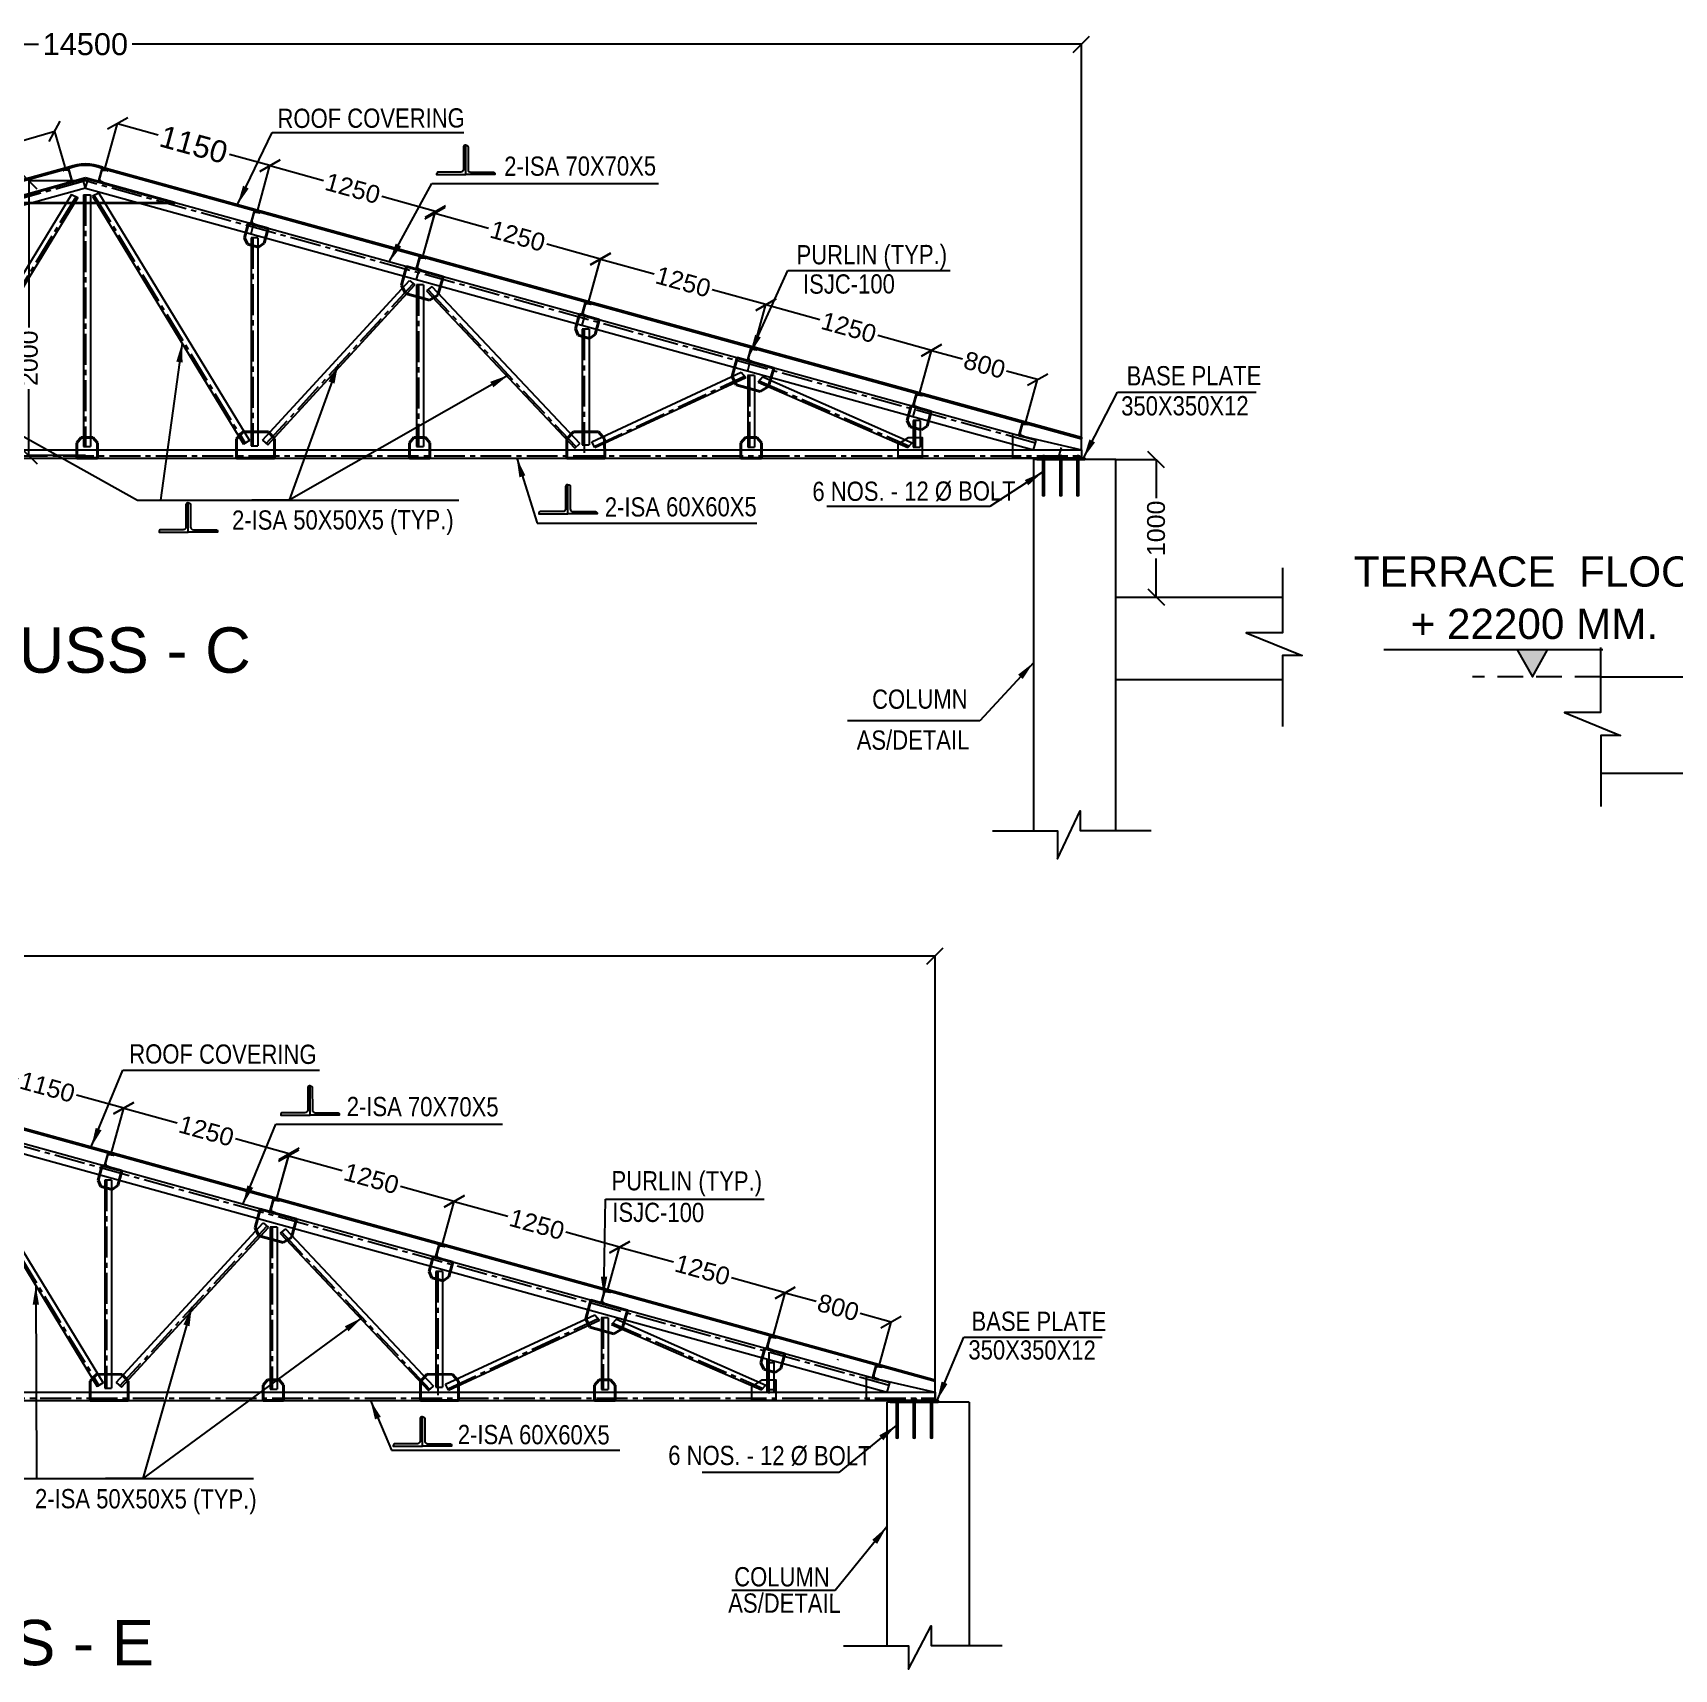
# Model space of a CAD drawing. Header units: inches. Extents: x 1789308 to 1948517, y 1504002 to 1708835.
# Drawn here: x 1848945 to 1866865, y 1561205 to 1579070 of the extents above; entities that cross this region are included whole.
import ezdxf
from ezdxf.enums import TextEntityAlignment as Align

# ---------------------------------------------------------------- set-up
doc = ezdxf.new("R2010")
doc.units = ezdxf.units.IN
doc.header["$LTSCALE"] = 0.015
doc.header["$MEASUREMENT"] = 0
doc.header["$PDMODE"] = 34
doc.header["$PDSIZE"] = -0.1
for name, pattern in [('CENTER2', [1.125, 0.75, -0.125, 0.125, -0.125]), ('DASHED2', [0.375, 0.25, -0.125]), ('{ Leader Line}', [0])]:
    doc.linetypes.add(name, pattern=pattern)
for name, color, linetype in [('CHHAJA', 36, 'Continuous'), ('DIM - GRID - STR', 7, 'Continuous'), ('DIM DEM', 191, 'Continuous'), ('ISA 75X75X6', 104, 'Continuous'), ('SHIFTING - STR', 1, 'Continuous'), ('TITLE', 7, 'Continuous')]:
    doc.layers.add(name, color=color, linetype=linetype)
for name, color, linetype, lineweight in [('PLATE', 1, 'Continuous', 25), ('TEXT', 7, 'Continuous', 5), ('TRUSS', 82, 'Continuous', 25), ('truss text', 2, 'Continuous', 25)]:
    doc.layers.add(name, color=color, linetype=linetype, lineweight=lineweight)
doc.styles.add('arial', font='ARIALN.TTF')
doc.styles.add('PRADEEP - STR', font='swissel.ttf')
doc.styles.add('ROMAND', font='arial.ttf')
doc.styles.add('SC-BBS1', font='SansSerif')
doc.dimstyles.new('GRID DIM', dxfattribs={"dimtxt": 350, "dimasz": 250, "dimexe": 0.1, "dimexo": 0.1, "dimgap": 0.09, "dimtad": 0, "dimdec": 0, "dimzin": 0, "dimdsep": 46, "dimtxsty": 'PRADEEP - STR', "dimblk": 'OBLIQUE', "dimcen": 0.09, "dimclrd": 73, "dimclre": 73, "dimclrt": 256, "dimadec": 0, "dimazin": 0, "dimtfac": 1, "dimtdec": 0, "dimtofl": 0, "dimtmove": 1, "dimatfit": 3, "dimfxl": 1.25, "dimtolj": 1, "dimtzin": 0, "dimlwd": -1, "dimlwe": -1, "dimarcsym": 2})

# ---------------------------------------------------------------- blocks, each defined once
blk = doc.blocks.new('A$C04F76162')
at = {"layer": 'TRUSS', "color": 1}
for points in [[(-175, 12), (175, 12)], [(-175, 0), (175, 0)]]:
    blk.add_lwpolyline(points, dxfattribs=at)
blk.add_lwpolyline([(-175, 12), (175, 12), (175, 0), (-175, 0)], close=True, dxfattribs=at)
blk = doc.blocks.new('_Oblique')
at = {"color": 0, "linetype": 'ByBlock', "lineweight": -2}
blk.add_line((-0.5, -0.5), (0.5, 0.5), dxfattribs=at)
blk = doc.blocks.new('*D338')
at = {"layer": 'Defpoints', "color": 0, "transparency": 16777216}
for p in [(-7499, 2029), (-7911, 29), (-7500, 29)]:
    blk.add_point(p, dxfattribs=at)
at = {"layer": 'DIM - GRID - STR', "color": 73, "linetype": 'ByBlock', "transparency": 16777216}
for p, q in [((-7499, 2029), (-7911, 2029)), ((-7911, 2029), (-7911, 962)), ((-7911, 29), (-7911, 513)), ((-7500, 29), (-7911, 29))]:
    blk.add_line(p, q, dxfattribs=at)
at = {"layer": 'DIM - GRID - STR', "color": 73, "transparency": 16777216, "xscale": 120, "yscale": 120, "zscale": 120}
for p, rotation in [((-7911, 2029), 90), ((-7911, 29), 270)]:
    blk.add_blockref('_Oblique', p, dxfattribs=dict(at, rotation=rotation))
at = {"layer": 'DIM - GRID - STR', "transparency": 16777216, "insert": (-7911, 738), "char_height": 130, "attachment_point": 5, "rotation": 90, "style": 'PRADEEP - STR'}
blk.add_mtext('\\A1;2000', dxfattribs=at)
blk = doc.blocks.new('A$C02755AB6')
at = {"layer": 'ISA 75X75X6', "color": 2}
blk.add_lwpolyline([(-0.0054, 0.0634), (-0.0054, 0.0117, -0.414214), (-0.0117, 0.0054), (-0.0635, 0.0054, 0.414214), (-0.0675, 0.0013), (-0.0675, 0), (0, 0), (0, 0.0675), (-0.0014, 0.0675, 0.414214)], format="xyb", close=True, dxfattribs=at)
blk = doc.blocks.new('*D326')
at = {"layer": 'Defpoints', "color": 0, "transparency": 16777216}
for p in [(-250, 3023), (-14750, 72), (-250, 72)]:
    blk.add_point(p, dxfattribs=at)
at = {"layer": 'DIM - GRID - STR', "color": 73, "linetype": 'ByBlock', "transparency": 16777216}
for p, q in [((-14750, 72), (-14750, 3023)), ((-14750, 3023), (-7842, 3023)), ((-250, 3023), (-7158, 3023)), ((-250, 72), (-250, 3023))]:
    blk.add_line(p, q, dxfattribs=at)
at = {"layer": 'DIM - GRID - STR', "color": 73, "transparency": 16777216, "xscale": 120, "yscale": 120, "zscale": 120, "rotation": 180}
blk.add_blockref('_Oblique', (-14750, 3023), dxfattribs=at)
at = {"layer": 'DIM - GRID - STR', "color": 73, "transparency": 16777216, "xscale": 120, "yscale": 120, "zscale": 120}
blk.add_blockref('_Oblique', (-250, 3023), dxfattribs=at)
at = {"layer": 'DIM - GRID - STR', "transparency": 16777216, "insert": (-7500, 3023), "char_height": 160, "attachment_point": 5, "style": 'PRADEEP - STR'}
blk.add_mtext('\\A1;14500', dxfattribs=at)
blk = doc.blocks.new('*D327')
at = {"layer": 'Defpoints', "color": 0, "transparency": 16777216}
for p in [(-8826, 2065), (-7647, 2132), (-8751, 1808)]:
    blk.add_point(p, dxfattribs=at)
at = {"layer": 'DIM - GRID - STR', "color": 73, "linetype": 'ByBlock', "transparency": 16777216}
for p, q in [((-7723, 2389), (-8064, 2289)), ((-7647, 2132), (-7723, 2389)), ((-8826, 2065), (-8485, 2165)), ((-8751, 1808), (-8826, 2065))]:
    blk.add_line(p, q, dxfattribs=at)
at = {"layer": 'DIM - GRID - STR', "color": 73, "transparency": 16777216, "xscale": 120, "yscale": 120, "zscale": 120}
for p, rotation in [((-7723, 2389), 16.37141767547914), ((-8826, 2065), 196.3714176754792)]:
    blk.add_blockref('_Oblique', p, dxfattribs=dict(at, rotation=rotation))
at = {"layer": 'DIM - GRID - STR', "transparency": 16777216, "insert": (-8275, 2227), "char_height": 130, "attachment_point": 5, "rotation": 16.3714, "style": 'PRADEEP - STR'}
blk.add_mtext('\\A1;1150', dxfattribs=at)
blk = doc.blocks.new('A$C533A03B5')
at = {"color": 4}
for p, q in [((-22, 100), (22, 100)), ((-22, 0), (-22, 100)), ((-22, 0), (22, 0)), ((-18, 18), (-18, 82)), ((-10, 91), (18, 95)), ((-10, 9), (18, 5)), ((22, 0), (22, 1))]:
    blk.add_line(p, q, dxfattribs=at)
for centre, radius, start, end in [((-9, 82), 9, 96, 180), ((-9, 18), 9, 180, 264), ((18, 99), 4.61, 276.5191, 8.9465), ((18, 1), 4.5, 0, 84)]:
    blk.add_arc(centre, radius, start, end, dxfattribs=at)
blk = doc.blocks.new('*D332')
at = {"layer": 'Defpoints', "color": 0, "transparency": 16777216}
for p in [(-5043, 1475), (-3750, 1460), (-3838, 1142)]:
    blk.add_point(p, dxfattribs=at)
at = {"layer": 'DIM - GRID - STR', "color": 73, "linetype": 'ByBlock', "transparency": 16777216}
for p, q in [((-5043, 1475), (-4955, 1793)), ((-4955, 1793), (-4565, 1685)), ((-3750, 1460), (-4141, 1568)), ((-3838, 1143), (-3750, 1461))]:
    blk.add_line(p, q, dxfattribs=at)
at = {"layer": 'DIM - GRID - STR', "color": 73, "transparency": 16777216, "xscale": 120, "yscale": 120, "zscale": 120}
for p, rotation in [((-4955, 1793), 164.5751221282006), ((-3750, 1460), 344.5751221282006)]:
    blk.add_blockref('_Oblique', p, dxfattribs=dict(at, rotation=rotation))
at = {"layer": 'DIM - GRID - STR', "transparency": 16777216, "insert": (-4353, 1627), "char_height": 130, "attachment_point": 5, "rotation": 344.5751, "style": 'PRADEEP - STR'}
blk.add_mtext('\\A1;1250', dxfattribs=at)
blk = doc.blocks.new('*D333')
at = {"layer": 'Defpoints', "color": 0, "transparency": 16777216}
for p in [(-3838, 1142), (-2546, 1128), (-2634, 810)]:
    blk.add_point(p, dxfattribs=at)
at = {"layer": 'DIM - GRID - STR', "color": 73, "linetype": 'ByBlock', "transparency": 16777216}
for p, q in [((-3838, 1143), (-3750, 1460)), ((-3751, 1460), (-3360, 1352)), ((-2546, 1128), (-2937, 1236)), ((-2634, 810), (-2546, 1128))]:
    blk.add_line(p, q, dxfattribs=at)
at = {"layer": 'DIM - GRID - STR', "color": 73, "transparency": 16777216, "xscale": 120, "yscale": 120, "zscale": 120}
for p, rotation in [((-3751, 1460), 164.5751221234735), ((-2546, 1128), 344.5751221234735)]:
    blk.add_blockref('_Oblique', p, dxfattribs=dict(at, rotation=rotation))
at = {"layer": 'DIM - GRID - STR', "transparency": 16777216, "insert": (-3148, 1294), "char_height": 130, "attachment_point": 5, "rotation": 344.5751, "style": 'PRADEEP - STR'}
blk.add_mtext('\\A1;1250', dxfattribs=at)
blk = doc.blocks.new('*D334')
at = {"layer": 'Defpoints', "color": 0, "transparency": 16777216}
for p in [(-2634, 810), (-1341, 795), (-1429, 478)]:
    blk.add_point(p, dxfattribs=at)
at = {"layer": 'DIM - GRID - STR', "color": 73, "linetype": 'ByBlock', "transparency": 16777216}
for p, q in [((-2634, 810), (-2546, 1128)), ((-2546, 1128), (-2155, 1020)), ((-1341, 795), (-1732, 903)), ((-1429, 478), (-1341, 795))]:
    blk.add_line(p, q, dxfattribs=at)
at = {"layer": 'DIM - GRID - STR', "color": 73, "transparency": 16777216, "xscale": 120, "yscale": 120, "zscale": 120}
for p, rotation in [((-2546, 1128), 164.5751221234735), ((-1341, 795), 344.5751221234735)]:
    blk.add_blockref('_Oblique', p, dxfattribs=dict(at, rotation=rotation))
at = {"layer": 'DIM - GRID - STR', "transparency": 16777216, "insert": (-1943, 962), "char_height": 130, "attachment_point": 5, "rotation": 344.5751, "style": 'PRADEEP - STR'}
blk.add_mtext('\\A1;1250', dxfattribs=at)
blk = doc.blocks.new('*D335')
at = {"layer": 'Defpoints', "color": 0, "transparency": 16777216}
for p in [(-7357, 2113), (-6156, 2140), (-6248, 1807)]:
    blk.add_point(p, dxfattribs=at)
at = {"layer": 'DIM - GRID - STR', "color": 73, "linetype": 'ByBlock', "transparency": 16777216}
for p, q in [((-7357, 2113), (-7265, 2446)), ((-7265, 2446), (-6971, 2365)), ((-6156, 2140), (-6450, 2221)), ((-6248, 1808), (-6156, 2140))]:
    blk.add_line(p, q, dxfattribs=at)
at = {"layer": 'DIM - GRID - STR', "color": 73, "transparency": 16777216, "xscale": 120, "yscale": 120, "zscale": 120}
for p, rotation in [((-7265, 2446), 164.5751221282044), ((-6156, 2140), 344.5751221282044)]:
    blk.add_blockref('_Oblique', p, dxfattribs=dict(at, rotation=rotation))
at = {"layer": 'DIM - GRID - STR', "transparency": 16777216, "insert": (-6711, 2293), "char_height": 160, "attachment_point": 5, "rotation": 344.5751, "style": 'PRADEEP - STR'}
blk.add_mtext('\\A1;1150', dxfattribs=at)
blk = doc.blocks.new('*D336')
at = {"layer": 'Defpoints', "color": 0, "transparency": 16777216}
for p in [(-6248, 1807), (-4952, 1807), (-5017, 1571)]:
    blk.add_point(p, dxfattribs=at)
at = {"layer": 'DIM - GRID - STR', "color": 73, "linetype": 'ByBlock', "transparency": 16777216}
for p, q in [((-6248, 1808), (-6156, 2140)), ((-6156, 2140), (-5766, 2032)), ((-4952, 1807), (-5342, 1915)), ((-5017, 1571), (-4951, 1807))]:
    blk.add_line(p, q, dxfattribs=at)
at = {"layer": 'DIM - GRID - STR', "color": 73, "transparency": 16777216, "xscale": 120, "yscale": 120, "zscale": 120}
for p, rotation in [((-6156, 2140), 164.5751221234735), ((-4952, 1807), 344.5751221234735)]:
    blk.add_blockref('_Oblique', p, dxfattribs=dict(at, rotation=rotation))
at = {"layer": 'DIM - GRID - STR', "transparency": 16777216, "insert": (-5554, 1974), "char_height": 130, "attachment_point": 5, "rotation": 344.5751, "style": 'PRADEEP - STR'}
blk.add_mtext('\\A1;1250', dxfattribs=at)
blk = doc.blocks.new('*D337')
at = {"layer": 'Defpoints', "color": 0, "transparency": 16777216}
for p in [(0, 0), (294, 0), (289, -1000)]:
    blk.add_point(p, dxfattribs=at)
at = {"layer": 'DIM - GRID - STR', "color": 73, "linetype": 'ByBlock', "transparency": 16777216}
for p, q in [((0, 0), (294, 0)), ((294, 0), (294, -280)), ((294, -1000), (294, -720)), ((289, -1000), (294, -1000))]:
    blk.add_line(p, q, dxfattribs=at)
at = {"layer": 'DIM - GRID - STR', "color": 73, "transparency": 16777216, "xscale": 120, "yscale": 120, "zscale": 120}
for p, rotation in [((294, 0), 90), ((294, -1000), 270)]:
    blk.add_blockref('_Oblique', p, dxfattribs=dict(at, rotation=rotation))
at = {"layer": 'DIM - GRID - STR', "transparency": 16777216, "insert": (294, -500), "char_height": 130, "attachment_point": 5, "rotation": 90, "style": 'PRADEEP - STR'}
blk.add_mtext('\\A1;1000', dxfattribs=at)
blk = doc.blocks.new('A$C1B5B027A')
at = {"layer": 'TRUSS', "color": 3}
blk.add_line((-13, 0), (13, 0), dxfattribs=at)
for points in [[(13, 14), (-13, 14)], [(-8, 0), (-8, -273), (6, -273), (6, 0)]]:
    blk.add_lwpolyline(points, dxfattribs=at)
at = {"layer": 'TRUSS', "color": 1, "linetype": 'CENTER2', "ltscale": 1500}
blk.add_lwpolyline([(-1, 22), (-1, -283)], dxfattribs=at)
at = {"layer": 'TRUSS', "color": 3}
for centre, start, end in [((-7, 7), 134.8035, 231.6243), ((7, 7), 308.3757, 45.1965)]:
    blk.add_arc(centre, 9.53, start, end, dxfattribs=at)
blk = doc.blocks.new('A$C1F354469')
at = {"layer": 'PLATE', "color": 3, "lineweight": 40}
for p, q in [((-75, 110), (-42, 149)), ((-42, 149), (42, 149)), ((75, 110), (42, 149)), ((-75, 0), (-75, 110)), ((75, 0), (-75, 0)), ((75, 110), (75, 0))]:
    blk.add_line(p, q, dxfattribs=at)
blk = doc.blocks.new('A$C661F1956')
at = {"layer": 'PLATE', "color": 3, "lineweight": 40}
for p, q in [((0, 0), (-650, -183)), ((650, -179), (0, 0)), ((-650, -183), (650, -179))]:
    blk.add_line(p, q, dxfattribs=at)
blk = doc.blocks.new('A$C67564977')
at = {"layer": 'PLATE', "color": 3, "lineweight": 40}
for p, q in [((-133, -37), (133, 37)), ((133, 37), (170, -99)), ((-95, -171), (-133, -37)), ((141, -158), (170, -99)), ((-35, -207), (-95, -171)), ((141, -158), (-35, -207))]:
    blk.add_line(p, q, dxfattribs=at)
blk = doc.blocks.new('A$C08990B8F')
at = {"layer": 'PLATE', "color": 3}
blk.add_lwpolyline([(88, 0), (88, 100), (12, 150), (-88, 150), (-88, 0)], close=True, dxfattribs=at)
blk = doc.blocks.new('A$C07EC1C7C')
at = {"layer": 'PLATE', "color": 1}
for p, q in [((-19, -5), (-517, -142)), ((516, -142), (19, -5))]:
    blk.add_line(p, q, dxfattribs=at)
at = {"layer": 'PLATE', "color": 3}
blk.add_lwpolyline([(6749, -2037), (6749, -1862), (7249, -1977), (7249, -2037), (6749, -2037)], dxfattribs=at)
at = {"layer": 'SHIFTING - STR', "color": 4, "ltscale": 1000}
for p, q in [((6920, -1909), (19, -5)), ((7249, -1977), (7249, -2037))]:
    blk.add_line(p, q, dxfattribs=at)
for points in [[(-6881, -1971), (-6908, -1905), (-19, -5)], [(0, -73), (-6881, -1971)], [(-102, -119), (-1197, -1915)], [(-102, -119), (-56, -140)], [(0, -73), (-19, -5)], [(0, -73), (19, -5)], [(0, -73), (6901, -1977)], [(97, -110), (51, -131)], [(97, -110), (1193, -1909)], [(-56, -140), (-1154, -1940)], [(-14, -121), (-14, -1954)], [(-14, -121), (36, -121)], [(36, -121), (36, -1954)], [(51, -131), (1151, -1935)], [(1205, -434), (1205, -1947)], [(1255, -434), (1205, -434)], [(1255, -434), (1255, -1947)], [(1289, -1907), (2359, -744)], [(1326, -1940), (2396, -777)], [(2359, -744), (2396, -777)], [(2410, -776), (2410, -1954)], [(2460, -776), (2410, -776)], [(2460, -776), (2460, -1954)], [(2520, -789), (2481, -820)], [(2481, -820), (3561, -1966)], [(2520, -789), (3598, -1932)], [(3615, -1100), (3615, -1940)], [(3665, -1100), (3615, -1100)], [(3665, -1100), (3665, -1940)], [(3685, -1918), (4772, -1413)], [(4772, -1413), (4806, -1452)], [(3706, -1961), (4806, -1452)], [(4869, -1436), (4819, -1436)], [(4820, -1436), (4820, -1957)], [(4869, -1436), (4870, -1957)], [(4930, -1446), (4895, -1484)], [(4895, -1484), (5986, -1960)], [(4930, -1446), (6017, -1926)], [(6024, -1764), (6024, -1958)], [(6074, -1764), (6024, -1764)], [(6074, -1764), (6074, -1958)], [(1193, -1909), (1151, -1935)], [(1289, -1907), (1326, -1940)], [(6901, -1977), (6920, -1909)], [(-7251, -1977), (7249, -1977)], [(-14, -1954), (36, -1954)], [(1205, -1947), (1255, -1947)], [(2410, -1954), (2460, -1954)], [(3561, -1966), (3598, -1932)], [(3615, -1940), (3665, -1940)], [(3706, -1961), (3685, -1918)], [(4820, -1957), (4870, -1957)], [(5986, -1960), (6017, -1926)], [(6024, -1958), (6074, -1958)], [(-7251, -2037), (7249, -2037)]]:
    blk.add_lwpolyline(points, dxfattribs=at)
at = {"layer": 'SHIFTING - STR', "color": 5, "linetype": 'CENTER2', "ltscale": 20000}
for points in [[(6915, -1928), (0, -20), (-6901, -1923)], [(-69, -134), (-1166, -1933)], [(0, -121), (0, -1954)], [(64, -125), (1162, -1928)], [(1219, -434), (1219, -1947)], [(1316, -1931), (2386, -768)], [(2424, -776), (2424, -1954)], [(2491, -810), (3571, -1956)], [(3629, -1100), (3629, -2020)], [(3702, -1953), (4796, -1441)], [(4834, -1436), (4834, -1957)], [(4904, -1474), (5993, -1948)], [(6038, -1764), (6038, -1958)], [(-7251, -2020), (7249, -2020)]]:
    blk.add_lwpolyline(points, dxfattribs=at)
at = {"layer": 'TRUSS', "color": 1}
blk.add_line((7249, -1886), (7249, -1896), dxfattribs=at)
for points in [[(-123, 80), (-7251, -1886)], [(-120, 71), (-7251, -1896)], [(120, 71), (7249, -1896)], [(123, 80), (7249, -1886)]]:
    blk.add_lwpolyline(points, dxfattribs=at)
for radius, start, end in [(341, 68.8447, 111.1552), (331, 68.7587, 111.2413)]:
    blk.add_arc((0, -238), radius, start, end, dxfattribs=at)
at = {"layer": 'PLATE'}
for name, p in [('A$C661F1956', (0, 0)), ('A$C1F354469', (11, -2037))]:
    blk.add_blockref(name, p, dxfattribs=at)
at = {"layer": 'PLATE', "xscale": -1}
for name, p, rotation in [('A$C1F354469', (1258, -347), 164.5805786495289), ('A$C1F354469', (3667, -1011), 164.5805786495289), ('A$C1F354469', (6083, -1678), 164.5805786495841), ('A$C67564977', (1237, -2037), 195.4248778717964), ('A$C67564977', (3641, -2037), 195.4248778717964)]:
    blk.add_blockref(name, p, dxfattribs=dict(at, rotation=rotation))
for name, p in [('A$C67564977', (2469, -681)), ('A$C67564977', (4876, -1345)), ('A$C1F354469', (2432, -2037)), ('A$C1F354469', (4845, -2037)), ('A$C08990B8F', (6002, -2037))]:
    blk.add_blockref(name, p, dxfattribs=at)
at = {"layer": 'TRUSS', "xscale": -1, "rotation": 15.42487787149558}
blk.add_blockref('A$C533A03B5', (-115, -32), dxfattribs=at)
at = {"layer": 'TRUSS', "rotation": 344.5751221285044}
for p in [(115, -32), (1224, -338), (2429, -670), (3634, -1003), (4839, -1335), (6044, -1668), (6815, -1880)]:
    blk.add_blockref('A$C533A03B5', p, dxfattribs=at)
blk = doc.blocks.new('*D245')
at = {"layer": 'Defpoints', "color": 0, "transparency": 16777216}
for p in [(-569, 583), (-1428, 478), (-657, 265)]:
    blk.add_point(p, dxfattribs=at)
at = {"layer": 'DIM - GRID - STR', "color": 73, "linetype": 'ByBlock', "transparency": 16777216}
for p, q in [((-1428, 478), (-1341, 795)), ((-1341, 795), (-1115, 733)), ((-569, 583), (-795, 645)), ((-657, 265), (-569, 583))]:
    blk.add_line(p, q, dxfattribs=at)
at = {"layer": 'DIM - GRID - STR', "color": 73, "transparency": 16777216, "xscale": 120, "yscale": 120, "zscale": 120}
for p, rotation in [((-1341, 795), 164.5751221281386), ((-569, 583), 344.5751221281386)]:
    blk.add_blockref('_Oblique', p, dxfattribs=dict(at, rotation=rotation))
at = {"layer": 'DIM - GRID - STR', "transparency": 16777216, "insert": (-955, 689), "char_height": 130, "attachment_point": 5, "rotation": 344.5751, "style": 'PRADEEP - STR'}
blk.add_mtext('\\A1;800', dxfattribs=at)
blk = doc.blocks.new('LVL')
at = {"layer": 'CHHAJA', "color": 1, "ltscale": 50}
blk.add_line((-513, 197), (1082, 197), dxfattribs=at)
blk.add_lwpolyline([(-111, 197), (111, 197), (0, 0), (0, 0)], close=True, dxfattribs=at)
blk.add_solid([(-111, 197), (111, 197), (0, 0)], dxfattribs=at)
blk = doc.blocks.new('A$C55F9615D')
at = {"layer": 'SHIFTING - STR', "color": 5, "linetype": 'DASHED2', "ltscale": 50000}
blk.add_lwpolyline([(-1703.4, 0), (-2634.2, 0)], dxfattribs=at)
at = {"layer": 'TRUSS', "color": 4}
for points in [[(-1703.4, 213.6), (-1703.4, -259.7), (-1965.5, -259.7), (-1558.2, -425.5), (-1701.2, -425.5), (-1701.2, -941.9)], [(-1703.4, 0), (0, 0)], [(-1701.2, -700), (0, -700)]]:
    blk.add_lwpolyline(points, dxfattribs=at)
at = {"layer": 'CHHAJA', "xscale": -1}
blk.add_blockref('LVL', (-2199.1, 0), dxfattribs=at)
at = {"layer": 'TITLE', "linetype": '{ Leader Line}', "style": 'ROMAND'}
blk.add_text('+ 22200 MM.', height=220, rotation=359.99771, dxfattribs=at).set_placement((-3085.4, 276.4))
at = {"layer": 'TITLE', "linetype": '{ Leader Line}', "insert": (-3498.4, 877.4, 0), "char_height": 220, "width": 4282.785, "attachment_point": 1, "rotation": 359.99771, "style": 'ROMAND'}
blk.add_mtext('TERRACE  FLOOR LVL. ', dxfattribs=at)
blk = doc.blocks.new('*D353')
at = {"layer": 'Defpoints', "color": 0, "transparency": 16777216}
for p in [(9157, 3648), (10450, 3634), (10362, 3316)]:
    blk.add_point(p, dxfattribs=at)
at = {"layer": 'DIM - GRID - STR', "color": 73, "linetype": 'ByBlock', "transparency": 16777216}
for p, q in [((9157, 3648), (9245, 3966)), ((9245, 3966), (9635, 3859)), ((10450, 3634), (10059, 3742)), ((10362, 3316), (10450, 3634))]:
    blk.add_line(p, q, dxfattribs=at)
at = {"layer": 'DIM - GRID - STR', "color": 73, "transparency": 16777216, "xscale": 120, "yscale": 120, "zscale": 120}
for p, rotation in [((9245, 3966), 164.5751221282006), ((10450, 3634), 344.5751221282006)]:
    blk.add_blockref('_Oblique', p, dxfattribs=dict(at, rotation=rotation))
at = {"layer": 'DIM - GRID - STR', "transparency": 16777216, "insert": (9847, 3800), "char_height": 130, "attachment_point": 5, "rotation": 344.5751, "style": 'PRADEEP - STR'}
blk.add_mtext('\\A1;1250', dxfattribs=at)
blk = doc.blocks.new('*D354')
at = {"layer": 'Defpoints', "color": 0, "transparency": 16777216}
for p in [(10362, 3316), (11654, 3301), (11566, 2984)]:
    blk.add_point(p, dxfattribs=at)
at = {"layer": 'DIM - GRID - STR', "color": 73, "linetype": 'ByBlock', "transparency": 16777216}
for p, q in [((10362, 3316), (10450, 3634)), ((10450, 3634), (10840, 3526)), ((11654, 3301), (11263, 3409)), ((11566, 2984), (11654, 3301))]:
    blk.add_line(p, q, dxfattribs=at)
at = {"layer": 'DIM - GRID - STR', "color": 73, "transparency": 16777216, "xscale": 120, "yscale": 120, "zscale": 120}
for p, rotation in [((10450, 3634), 164.5751221234735), ((11654, 3301), 344.5751221234735)]:
    blk.add_blockref('_Oblique', p, dxfattribs=dict(at, rotation=rotation))
at = {"layer": 'DIM - GRID - STR', "transparency": 16777216, "insert": (11052, 3467), "char_height": 130, "attachment_point": 5, "rotation": 344.5751, "style": 'PRADEEP - STR'}
blk.add_mtext('\\A1;1250', dxfattribs=at)
blk = doc.blocks.new('*D355')
at = {"layer": 'Defpoints', "color": 0, "transparency": 16777216}
for p in [(11566, 2984), (12859, 2969), (12771, 2651)]:
    blk.add_point(p, dxfattribs=at)
at = {"layer": 'DIM - GRID - STR', "color": 73, "linetype": 'ByBlock', "transparency": 16777216}
for p, q in [((11566, 2984), (11654, 3301)), ((11654, 3301), (12045, 3193)), ((12859, 2969), (12468, 3077)), ((12771, 2651), (12859, 2969))]:
    blk.add_line(p, q, dxfattribs=at)
at = {"layer": 'DIM - GRID - STR', "color": 73, "transparency": 16777216, "xscale": 120, "yscale": 120, "zscale": 120}
for p, rotation in [((11654, 3301), 164.5751221234735), ((12859, 2969), 344.5751221234735)]:
    blk.add_blockref('_Oblique', p, dxfattribs=dict(at, rotation=rotation))
at = {"layer": 'DIM - GRID - STR', "transparency": 16777216, "insert": (12257, 3135), "char_height": 130, "attachment_point": 5, "rotation": 344.5751, "style": 'PRADEEP - STR'}
blk.add_mtext('\\A1;1250', dxfattribs=at)
blk = doc.blocks.new('*D356')
at = {"layer": 'Defpoints', "color": 0, "transparency": 16777216}
for p in [(8044, 4313), (6843, 4287), (7952, 3981)]:
    blk.add_point(p, dxfattribs=at)
at = {"layer": 'DIM - GRID - STR', "color": 73, "linetype": 'ByBlock', "transparency": 16777216}
for p, q in [((6843, 4287), (6935, 4619)), ((6935, 4619), (7277, 4525)), ((8044, 4313), (7701, 4408)), ((7952, 3981), (8044, 4313))]:
    blk.add_line(p, q, dxfattribs=at)
at = {"layer": 'DIM - GRID - STR', "color": 73, "transparency": 16777216, "xscale": 120, "yscale": 120, "zscale": 120}
for p, rotation in [((6935, 4619), 164.5751221282044), ((8044, 4313), 344.5751221282044)]:
    blk.add_blockref('_Oblique', p, dxfattribs=dict(at, rotation=rotation))
at = {"layer": 'DIM - GRID - STR', "transparency": 16777216, "insert": (7489, 4466), "char_height": 130, "attachment_point": 5, "rotation": 344.5751, "style": 'PRADEEP - STR'}
blk.add_mtext('\\A1;1150', dxfattribs=at)
blk = doc.blocks.new('*D357')
at = {"layer": 'Defpoints', "color": 0, "transparency": 16777216}
for p in [(7952, 3981), (9248, 3981), (9183, 3745)]:
    blk.add_point(p, dxfattribs=at)
at = {"layer": 'DIM - GRID - STR', "color": 73, "linetype": 'ByBlock', "transparency": 16777216}
for p, q in [((7952, 3981), (8044, 4313)), ((8044, 4313), (8434, 4205)), ((9248, 3981), (8858, 4089)), ((9183, 3745), (9249, 3981))]:
    blk.add_line(p, q, dxfattribs=at)
at = {"layer": 'DIM - GRID - STR', "color": 73, "transparency": 16777216, "xscale": 120, "yscale": 120, "zscale": 120}
for p, rotation in [((8044, 4313), 164.5751221234735), ((9248, 3981), 344.5751221234735)]:
    blk.add_blockref('_Oblique', p, dxfattribs=dict(at, rotation=rotation))
at = {"layer": 'DIM - GRID - STR', "transparency": 16777216, "insert": (8646, 4147), "char_height": 130, "attachment_point": 5, "rotation": 344.5751, "style": 'PRADEEP - STR'}
blk.add_mtext('\\A1;1250', dxfattribs=at)
blk = doc.blocks.new('*D363')
at = {"layer": 'Defpoints', "color": 0, "transparency": 16777216}
for p in [(13950, 5420), (0, 2309), (13950, 2202)]:
    blk.add_point(p, dxfattribs=at)
at = {"layer": 'DIM - GRID - STR', "color": 73, "linetype": 'ByBlock', "transparency": 16777216}
for p, q in [((0, 2310), (0, 5420)), ((0, 5420), (6697, 5420)), ((13950, 5420), (7253, 5420)), ((13950, 2203), (13950, 5420))]:
    blk.add_line(p, q, dxfattribs=at)
at = {"layer": 'DIM - GRID - STR', "color": 73, "transparency": 16777216, "xscale": 120, "yscale": 120, "zscale": 120, "rotation": 180}
blk.add_blockref('_Oblique', (0, 5420), dxfattribs=at)
at = {"layer": 'DIM - GRID - STR', "color": 73, "transparency": 16777216, "xscale": 120, "yscale": 120, "zscale": 120}
blk.add_blockref('_Oblique', (13950, 5420), dxfattribs=at)
at = {"layer": 'DIM - GRID - STR', "transparency": 16777216, "insert": (6975, 5420), "char_height": 130, "attachment_point": 5, "style": 'PRADEEP - STR'}
blk.add_mtext('\\A1;13950', dxfattribs=at)
blk = doc.blocks.new('*D364')
at = {"layer": 'Defpoints', "color": 0, "transparency": 16777216}
for p in [(13630, 2756), (12771, 2651), (13543, 2438)]:
    blk.add_point(p, dxfattribs=at)
at = {"layer": 'DIM - GRID - STR', "color": 73, "linetype": 'ByBlock', "transparency": 16777216}
for p, q in [((12771, 2651), (12859, 2969)), ((12859, 2969), (13085, 2907)), ((13630, 2756), (13405, 2818)), ((13543, 2438), (13630, 2756))]:
    blk.add_line(p, q, dxfattribs=at)
at = {"layer": 'DIM - GRID - STR', "color": 73, "transparency": 16777216, "xscale": 120, "yscale": 120, "zscale": 120}
for p, rotation in [((12859, 2969), 164.5818256246062), ((13630, 2756), 344.5818256246063)]:
    blk.add_blockref('_Oblique', p, dxfattribs=dict(at, rotation=rotation))
at = {"layer": 'DIM - GRID - STR', "transparency": 16777216, "insert": (13245, 2862), "char_height": 130, "attachment_point": 5, "rotation": 344.5818, "style": 'PRADEEP - STR'}
blk.add_mtext('\\A1;800', dxfattribs=at)
blk = doc.blocks.new('A$C456C0498')
at = {"layer": 'SHIFTING - STR', "color": 4, "ltscale": 1000}
blk.add_line((-250, 72), (-250, 12), dxfattribs=at)
at = {"layer": 'TRUSS', "color": 1}
blk.add_line((-250, 162.8), (-250, 152.4), dxfattribs=at)
for points in [[(-7621.7, 2128.9), (-14750, 162.8)], [(-7618.6, 2119.4), (-14750, 152.4)], [(-7378.7, 2119.4), (-250, 152.4)], [(-7375.6, 2128.9), (-250, 162.8)]]:
    blk.add_lwpolyline(points, dxfattribs=at)
at = {"layer": 'TRUSS'}
for points in [[(-7498.7, 1976.1), (-7517.3, 2043.6)], [(-7498.7, 1976.1), (-7480, 2043.6)], [(-7498.7, 1976.1), (-7480, 2043.6)], [(-6293.7, 1643.6), (-6275.1, 1711.1)], [(-5088.7, 1311.2), (-5070.1, 1378.6)], [(-3883.7, 978.7), (-3865.1, 1046.2)], [(-3883.7, 978.7), (-3865.1, 1046.2)], [(-2678.8, 646.2), (-2660.1, 713.7)], [(-2678.8, 646.2), (-2660.1, 713.7)], [(-1473.8, 313.8), (-1455.2, 381.2)], [(-1473.8, 313.8), (-1455.2, 381.2)], [(-413.4, 21.2), (-394.8, 88.7)]]:
    blk.add_lwpolyline(points, dxfattribs=at)
at = {"layer": 'TRUSS', "color": 4}
for points in [[(0, -2701.5), (0, 0), (-599.5, 0), (-599.5, -2701.5), (-424, -2701.5)], [(1212.6, -786.4), (1212.6, -1259.7), (950.5, -1259.7), (1357.9, -1425.5), (1214.8, -1425.5), (1214.8, -1941.9)], [(0, -1000), (1212.6, -1000)], [(0, -1600), (1214.8, -1600)], [(-897.3, -2701.4), (-424, -2701.4), (-424, -2905.5), (-258.2, -2556.1), (-258.2, -2699.2), (258.2, -2699.2)]]:
    blk.add_lwpolyline(points, dxfattribs=at)
at = {"layer": 'TRUSS', "color": 1}
for radius, start, end in [(341, 68.84473, 111.15519), (331, 68.75874, 111.24126)]:
    blk.add_arc((-7498.7, 1810.8), radius, start, end, dxfattribs=at)
at = {"lineweight": -3, "extrusion": (4.57411e-16, -0.000231777, 1), "xscale": 3150.000000000006, "yscale": 3150.000000000006, "zscale": 3150.000000000006, "rotation": 359.9608856788817}
for p in [(-4731.1, 2075.1, -0.5), (-3987.5, -395.2, 0.1), (-6750.6, -527.3, 0.1)]:
    blk.add_blockref('A$C02755AB6', p, dxfattribs=at)
at = {"lineweight": -3, "extrusion": (-4.57411e-16, -0.000231777, 1), "xscale": -3150.000000000006, "rotation": 0.03911432111834756}
for p, yscale, zscale in [((-4731.1, 2075.1, -0.5), 3150.000000000023, 3150.000000000023), ((-3987.5, -395.2, 0.1), 3150.000000000022, 3150.000000000022), ((-6750.6, -527.3, 0.1), 3150.000000000024, 3150.000000000024)]:
    blk.add_blockref('A$C02755AB6', p, dxfattribs=dict(at, yscale=yscale, zscale=zscale))
at = {"layer": 'PLATE'}
blk.add_blockref('A$C07EC1C7C', (-7498.7, 2048.7), dxfattribs=at)
at = {"layer": 'TRUSS', "xscale": -1, "rotation": 15.42487787149558}
blk.add_blockref('A$C533A03B5', (-7613.7, 2017), dxfattribs=at)
at = {"layer": 'TRUSS', "rotation": 344.5751221285044}
for p in [(-7383.6, 2017), (-6274.8, 1711), (-5069.8, 1378.6), (-3864.7, 1046.1), (-2659.9, 713.6), (-1454.9, 381.2)]:
    blk.add_blockref('A$C533A03B5', p, dxfattribs=at)
at = {"layer": 'TRUSS'}
for name, p in [('A$C04F76162', (-400, 0)), ('A$C1B5B027A', (-524.3, 12)), ('A$C1B5B027A', (-399.3, 12)), ('A$C1B5B027A', (-274.2, 12))]:
    blk.add_blockref(name, p, dxfattribs=at)
at = {"layer": 'TEXT', "color": 2, "style": 'arial'}
for s, p in [('ROOF COVERING', (-5419.8, 2485.5, 0)), ('2-ISA 70X70X5', (-3898.3, 2136.8, 0)), ('PURLIN (TYP.)', (-1775.4, 1492.5, 0)), ('ISJC-100', (-1942, 1278.6, 0)), ('BASE PLATE ', (592, 611.4)), ('350X350X12', (503.3, 392)), ('2-ISA 60X60X5', (-3165.9, -343.4, 0)), ('2-ISA 50X50X5 (TYP.)', (-5625.6, -438, 0)), ('COLUMN', (-1425.9, -1742.6)), ('AS/DETAIL', (-1475.6, -2040.2))]:
    blk.add_text(s, height=140, rotation=0.13925, dxfattribs=at).set_placement(p, align=Align.MIDDLE_CENTER)
at = {"layer": 'TEXT', "color": 2, "insert": (-1468.3, -159.1, 0), "char_height": 140, "width": 1462.29, "attachment_point": 2, "rotation": 0.13925, "style": 'arial'}
blk.add_mtext('6 NOS. - 12 %%C BOLT ', dxfattribs=at)
at = {"layer": 'truss text', "style": 'SC-BBS1'}
blk.add_text('TRUSS - C', height=330, dxfattribs=at).set_placement((-7448.1, -1649.7), align=Align.BOTTOM_CENTER)
at = {"layer": 'DIM - GRID - STR'}
dim = blk.add_linear_dim(base=(-250, 3022.9), p1=(-14750, 72), p2=(-250, 72), dimstyle='GRID DIM', override={"dimtxt": 160, "dimasz": 120, "dimfxl": 0}, dxfattribs=at)
dim.commit()
dim.dimension.update_dxf_attribs({"geometry": '*D326', "text_midpoint": (-7500, 3022.9)})
for p1, p2, distance, override, picture, middle in [((-7647.2, 2131.8), (-8750.8, 1807.6), -267.9, {"dimtxt": 130, "dimasz": 120, "dimfxl": 0}, '*D327', (-8274.5, 2226.7)), ((-7357, 2113.4), (-6248.2, 1807.4), 344.7, {"dimtxt": 160, "dimasz": 120, "dimfxl": 0}, '*D335', (-6710.9, 2292.7)), ((-5043.2, 1475), (-3838.1, 1142.5), 329.9, {"dimtxt": 130, "dimasz": 120, "dimfxl": 0}, '*D332', (-4352.9, 1626.7)), ((-1428.3, 477.6), (-657.1, 264.8), 329.6, {"dimtxt": 130, "dimasz": 120, "dimfxl": 0}, '*D245', (-955, 688.9))]:
    dim = blk.add_aligned_dim(p1=p1, p2=p2, distance=distance, dimstyle='GRID DIM', override=override, dxfattribs=at)
    dim.commit()
    dim.dimension.update_dxf_attribs({"geometry": picture, "text_midpoint": middle})
for base, p1, p2, angle, picture, middle in [((-4951.5, 1807.3), (-6248.2, 1807.4), (-5016.6, 1571.4), 164.57512, '*D336', (-5554, 1973.5)), ((-2545.9, 1127.7), (-3838.1, 1142.5), (-2633.5, 810.1), 164.57512, '*D333', (-3148.2, 1293.9)), ((-1340.9, 795.4), (-2633.5, 810.1), (-1428.6, 477.6), 164.57512, '*D334', (-1943.4, 961.6)), ((293.8, 0), (289.1, -1000), (0, 0), 90, '*D337', (293.8, -500))]:
    dim = blk.add_linear_dim(base=base, p1=p1, p2=p2, angle=angle, dimstyle='GRID DIM', override={"dimtxt": 130, "dimasz": 120, "dimfxl": 0}, dxfattribs=at)
    dim.commit()
    dim.dimension.update_dxf_attribs({"geometry": picture, "text_midpoint": middle})
dim = blk.add_linear_dim(base=(-7911.3, 29), p1=(-7498.7, 2029), p2=(-7500, 29), angle=90, dimstyle='GRID DIM', override={"dimtxt": 130, "dimasz": 120, "dimfxl": 0}, dxfattribs=at)
dim.commit()
dim.dimension.update_dxf_attribs({"geometry": '*D338', "text_midpoint": (-7911.3, 737.8), "dimtype": 160})
at = {"layer": 'DIM DEM'}
for points in [[(-6391.8, 1857.4), (-6141.2, 2382), (-4744.8, 2382)], [(-5287.7, 1438.7), (-4979, 2009.4), (-3327.1, 2009.4)], [(-2662.1, 772.4), (-2386.4, 1376.9), (-1205.2, 1376.9)], [(-6796, 848.8), (-6953.5, -295.8), (-6644.3, -295.8)], [(-5660.3, 692.9), (-6016.8, -295.8), (-6288, -295.8)], [(-4420, 615.8), (-6016.8, -295.8), (-6288, -295.8)], [(-235.1, 12, 0), (11.9, 490.9, 0), (1021.9, 490.9, 0)], [(-8446.2, 447.1), (-7120.9, -295.8), (-4781.6, -295.8)], [(-4360.5, 12), (-4211.9, -462.5), (-2612.4, -462.5)], [(-532, -91.5, 0), (-916.6, -340.2, 0), (-2102.7, -340.2, 0)], [(-599.5, -1477.7, 0), (-988.5, -1901.2, 0), (-1952.2, -1901.2, 0)]]:
    blk.add_leader(points, dimstyle='GRID DIM', override={"dimasz": 140, "dimclrd": 256, "dimfxl": 0.1}, dxfattribs=at)
blk = doc.blocks.new('A$C67062327')
at = {"layer": 'PLATE'}
for points in [[(12771.5, 2651.1), (12769, 2643.9)], [(13243.2, 2485.2), (13240.6, 2478)]]:
    blk.add_lwpolyline(points, dxfattribs=at)
at = {"layer": 'PLATE', "color": 3}
blk.add_lwpolyline([(13449.8, 2185.6), (13449.8, 2360.2), (13949.8, 2245.6), (13949.8, 2185.6), (13449.8, 2185.6)], dxfattribs=at)
at = {"layer": 'SHIFTING - STR', "color": 4, "ltscale": 1000}
for p, q in [((13620.8, 2313.1), (6719.8, 4217.1)), ((13949.8, 2245.6), (13949.8, 2185.6)), ((13950, 2245.5), (13950, 2185.5)), ((13950, 2245.4), (13950, 2185.4))]:
    blk.add_line(p, q, dxfattribs=at)
at = {"layer": 'SHIFTING - STR', "color": 5, "linetype": 'CENTER2', "ltscale": 20000}
for points in [[(13615.7, 2294.8), (6701.1, 4202.6), (11.6, 2357.5)], [(6765.4, 4097.1), (7863.5, 2294.8)], [(7919.7, 3788.1), (7919.7, 2275.6)], [(8016.9, 2291.4), (9087.1, 3454.6)], [(9124.7, 3446), (9124.7, 2267.9)], [(9192.3, 3412), (10272.2, 2266.1)], [(10329.7, 3122.7), (10329.7, 2202.6)], [(10403.2, 2269.5), (11497.5, 2781.2)], [(11534.8, 2786.4), (11534.8, 2265.7)], [(11605.6, 2748.7), (12693.8, 2274.5)], [(12739.8, 2536.9), (12739.8, 2202.5)], [(12739.6, 2458.6), (12739.6, 2264.8)], [(11.6, 2202.6), (13949.8, 2202.6)]]:
    blk.add_lwpolyline(points, dxfattribs=at)
at = {"layer": 'SHIFTING - STR', "color": 4, "ltscale": 1000}
for points in [[(6701.1, 4149.7), (13602.1, 2245.6)], [(6752.3, 4091), (7851.8, 2287.6)], [(6797.8, 4112.3), (7894.3, 2313.5)], [(7905.7, 3788.1), (7905.7, 2275.6)], [(7955.7, 3788.1), (7905.7, 3788.1)], [(7955.7, 3788.1), (7955.7, 2275.6)], [(7990.2, 2315.5), (9060.4, 3478.8)], [(9060.4, 3478.8), (9097.5, 3445.2)], [(8027.3, 2282), (9097.5, 3445.2)], [(9110.7, 3446), (9110.7, 2267.9)], [(9160.7, 3446), (9110.7, 3446)], [(9160.7, 3446), (9160.7, 2267.9)], [(9221.3, 3433.6), (9181.9, 3402.6)], [(9181.9, 3402.6), (10261.9, 2256.7)], [(9221.3, 3433.6), (10298.9, 2290.2)], [(10315.7, 3122.7), (10315.7, 2282.1)], [(10365.7, 3122.7), (10315.7, 3122.7)], [(10365.7, 3122.7), (10365.7, 2282.1)], [(10386.1, 2303.9), (11473.1, 2808.9)], [(10407.3, 2261.3), (11507, 2770.5)], [(11473.1, 2808.9), (11507, 2770.5)], [(11570.6, 2786.1), (11520.6, 2786.5)], [(11520.8, 2786.5), (11520.8, 2265.7)], [(11570.6, 2786.1), (11570.8, 2265.7)], [(11630.7, 2776), (11595.8, 2738.1)], [(11630.7, 2776), (12718.4, 2296.5)], [(11595.8, 2738.1), (12687, 2262.3)], [(12725.6, 2458.6), (12725.6, 2264.8)], [(12775.6, 2458.6), (12725.6, 2458.6)], [(12725.8, 2487.3), (12725.8, 2245.5)], [(12775.6, 2458.6), (12775.6, 2264.8)], [(12775.8, 2473.5), (12775.8, 2245.5)], [(7894.3, 2313.5), (7851.8, 2287.6)], [(7905.7, 2275.6), (7955.7, 2275.6)], [(7990.2, 2315.5), (8027.3, 2282)], [(10261.9, 2256.7), (10298.9, 2290.2)], [(10315.7, 2282.1), (10365.7, 2282.1)], [(10407.3, 2261.3), (10386.1, 2303.9)], [(12687, 2262.3), (12718.4, 2296.5)], [(13602.1, 2245.6), (13620.8, 2313.1)], [(11.6, 2245.6), (13949.8, 2245.6)], [(11.6, 2185.6), (13949.8, 2185.6)], [(9110.7, 2267.9), (9160.7, 2267.9)], [(11520.8, 2265.7), (11570.8, 2265.7)], [(12725.6, 2264.8), (12775.6, 2264.8)]]:
    blk.add_lwpolyline(points, dxfattribs=at)
at = {"layer": 'TRUSS', "color": 4}
for p, q in [((14198.3, 2173.4), (13598.3, 2173.4)), ((13598.3, 2173.4), (13598.3, 399.2)), ((14198.3, 2173.4), (14198.3, 401.3))]:
    blk.add_line(p, q, dxfattribs=at)
at = {"layer": 'TRUSS', "color": 1}
for points in [[(6824.2, 4302.4), (13949.8, 2336.4)], [(6821.1, 4292.9), (13949.8, 2326)]]:
    blk.add_lwpolyline(points, dxfattribs=at)
at = {"layer": 'TRUSS', "color": 4}
blk.add_lwpolyline([(13283.6, 399.2), (13756.9, 399.2), (13756.9, 229.6), (13922.7, 544.4), (13922.7, 401.3), (14439.1, 401.3)], dxfattribs=at)
at = {"lineweight": -3, "extrusion": (4.57411e-16, -0.000231777, 1), "xscale": 3150.000000000006, "yscale": 3150.000000000006, "zscale": 3150.000000000006, "rotation": 359.9608856788817}
for p in [(9400.3, 4262.1, -1), (10218.5, 1853.1, -0.4)]:
    blk.add_blockref('A$C02755AB6', p, dxfattribs=at)
at = {"lineweight": -3, "extrusion": (-4.57411e-16, -0.000231777, 1), "xscale": -3150.000000000006, "yscale": 3150.000000000023, "zscale": 3150.000000000023, "rotation": 0.03911432111834756}
for p in [(9400.3, 4262.1, -1), (10218.5, 1853.1, -0.4)]:
    blk.add_blockref('A$C02755AB6', p, dxfattribs=at)
at = {"layer": 'PLATE', "xscale": -1}
for name, p, rotation in [('A$C1F354469', (7958.8, 3875.4), 164.5805786495289), ('A$C1F354469', (10368.1, 3210.9), 164.5805786495289), ('A$C1F354469', (12784.1, 2544.6), 164.5805786495841), ('A$C67564977', (7938.3, 2185.6), 195.4248778717964), ('A$C67564977', (10342.5, 2185.6), 195.4248778717964)]:
    blk.add_blockref(name, p, dxfattribs=dict(at, rotation=rotation))
for name, p in [('A$C67564977', (9169.9, 3541.4)), ('A$C67564977', (11577.1, 2877.4)), ('A$C1F354469', (9133.4, 2185.6)), ('A$C1F354469', (11545.8, 2185.6)), ('A$C08990B8F', (12703, 2185.6))]:
    blk.add_blockref(name, p, dxfattribs=at)
at = {"layer": 'TRUSS', "rotation": 344.5751221285044}
for p in [(7925, 3884.6), (7925.2, 3884.5), (9130, 3552.1), (9130.2, 3552), (10335.1, 3219.6), (10335.3, 3219.5), (11539.9, 2887.2), (11540.2, 2887.1), (12744.9, 2554.7), (12745.1, 2554.6), (13516.1, 2341.9)]:
    blk.add_blockref('A$C533A03B5', p, dxfattribs=at)
at = {"layer": 'TRUSS'}
for name, p in [('A$C04F76162', (13798.3, 2173.4)), ('A$C1B5B027A', (13674.1, 2185.4)), ('A$C1B5B027A', (13799.1, 2185.4)), ('A$C1B5B027A', (13924.2, 2185.4))]:
    blk.add_blockref(name, p, dxfattribs=at)
at = {"layer": 'TEXT', "color": 2, "style": 'arial'}
for s, p in [('ROOF COVERING', (8766.3, 4706.1, 0)), ('2-ISA 70X70X5', (10220.4, 4323.8, 0)), ('PURLIN (TYP.)', (12142.6, 3783.5, 0)), ('ISJC-100', (11935.1, 3554.2, 0)), ('BASE PLATE ', (14727.8, 2761.3)), ('350X350X12', (14656.3, 2552.6)), ('2-ISA 60X60X5', (11029, 1936.5, 0)), ('2-ISA 50X50X5 (TYP.)', (8205.1, 1469.3, 0)), ('COLUMN', (12835.4, 901.7)), ('AS/DETAIL', (12854.4, 710.3))]:
    blk.add_text(s, height=140, rotation=359.86075, dxfattribs=at).set_placement(p, align=Align.MIDDLE_CENTER)
at = {"layer": 'TEXT', "color": 2, "insert": (12747.8, 1854.4, 0), "char_height": 140, "width": 1462.29, "attachment_point": 2, "rotation": 359.86075, "style": 'arial'}
blk.add_mtext('6 NOS. - 12 %%C BOLT', dxfattribs=at)
at = {"layer": 'truss text', "style": 'SC-BBS1'}
blk.add_text('TRUSS - E', height=330, dxfattribs=at).set_placement((7124.4, 159.1), align=Align.BOTTOM_CENTER)
at = {"layer": 'DIM - GRID - STR'}
dim = blk.add_linear_dim(base=(13950, 5419.6), p1=(0, 2309.4), p2=(13950, 2202.4), dimstyle='GRID DIM', override={"dimtxt": 130, "dimasz": 120, "dimfxl": 0}, dxfattribs=at)
dim.commit()
dim.dimension.update_dxf_attribs({"geometry": '*D363', "text_midpoint": (6975, 5419.6)})
for p1, p2, distance, picture, middle in [((6843, 4286.8), (7951.8, 3980.8), 344.7, '*D356', (7489.1, 4466.1)), ((9156.8, 3648.4), (10361.9, 3315.9), 329.9, '*D353', (9847.1, 3800.1)), ((12771.4, 2651), (13542.7, 2438.3), 329.6, '*D364', (13244.7, 2862.4))]:
    dim = blk.add_aligned_dim(p1=p1, p2=p2, distance=distance, dimstyle='GRID DIM', override={"dimtxt": 130, "dimasz": 120, "dimfxl": 0}, dxfattribs=at)
    dim.commit()
    dim.dimension.update_dxf_attribs({"geometry": picture, "text_midpoint": middle})
for base, p1, p2, picture, middle in [((9248.5, 3980.7), (7951.8, 3980.8), (9183.4, 3744.8), '*D357', (8646, 4146.9)), ((11654.1, 3301.2), (10361.9, 3315.9), (11566.5, 2983.5), '*D354', (11051.8, 3467.3)), ((12859.1, 2968.8), (11566.5, 2983.5), (12771.4, 2651), '*D355', (12256.6, 3135))]:
    dim = blk.add_linear_dim(base=base, p1=p1, p2=p2, angle=164.57512, dimstyle='GRID DIM', override={"dimtxt": 130, "dimasz": 120, "dimfxl": 0}, dxfattribs=at)
    dim.commit()
    dim.dimension.update_dxf_attribs({"geometry": picture, "text_midpoint": middle})
at = {"layer": 'DIM DEM'}
for points in [[(7808.2, 4030.9), (8037.9, 4589.3), (9469.6, 4589.3)], [(8912.3, 3612.1), (9152.3, 4196.5), (10801.8, 4196.5)], [(11537.9, 2945.8), (11551.5, 3649.3), (12705.8, 3649.3)], [(7404, 3022.2), (7409.9, 1616.4), (7555.7, 1616.4)], [(8539.7, 2866.3), (8183.2, 1616.4), (7912, 1616.4)], [(9780, 2789.3), (8183.2, 1616.4), (7912, 1616.4)], [(13964.3, 2185.4, 0), (14159, 2646, 0), (15165.7, 2646, 0)], [(5753.8, 2620.5), (6910, 1616.4), (8988.5, 1616.4)], [(9839.6, 2185.4), (9994.1, 1824.6), (11656.2, 1824.6)], [(13666.3, 2002, 0), (13248.3, 1660.3, 0), (12253.9, 1660.3, 0)], [(13598.3, 1264.8, 0), (13223.9, 801.9, 0), (12470.7, 801.9, 0)]]:
    blk.add_leader(points, dimstyle='GRID DIM', override={"dimasz": 140, "dimclrd": 256, "dimfxl": 0.1}, dxfattribs=at)

msp = doc.modelspace()

# ---------------------------------------------------------------- block references
at = {"layer": 'PLATE', "xscale": 1.5, "yscale": 1.5, "zscale": 1.5}
for name, p in [('A$C456C0498', (1860768.3, 1574409.9)), ('A$C55F9615D', (1868615.6, 1572037.7)), ('A$C67062327', (1837870.8, 1560861.1))]:
    msp.add_blockref(name, p, dxfattribs=at)

doc.saveas('drawing.dxf')
